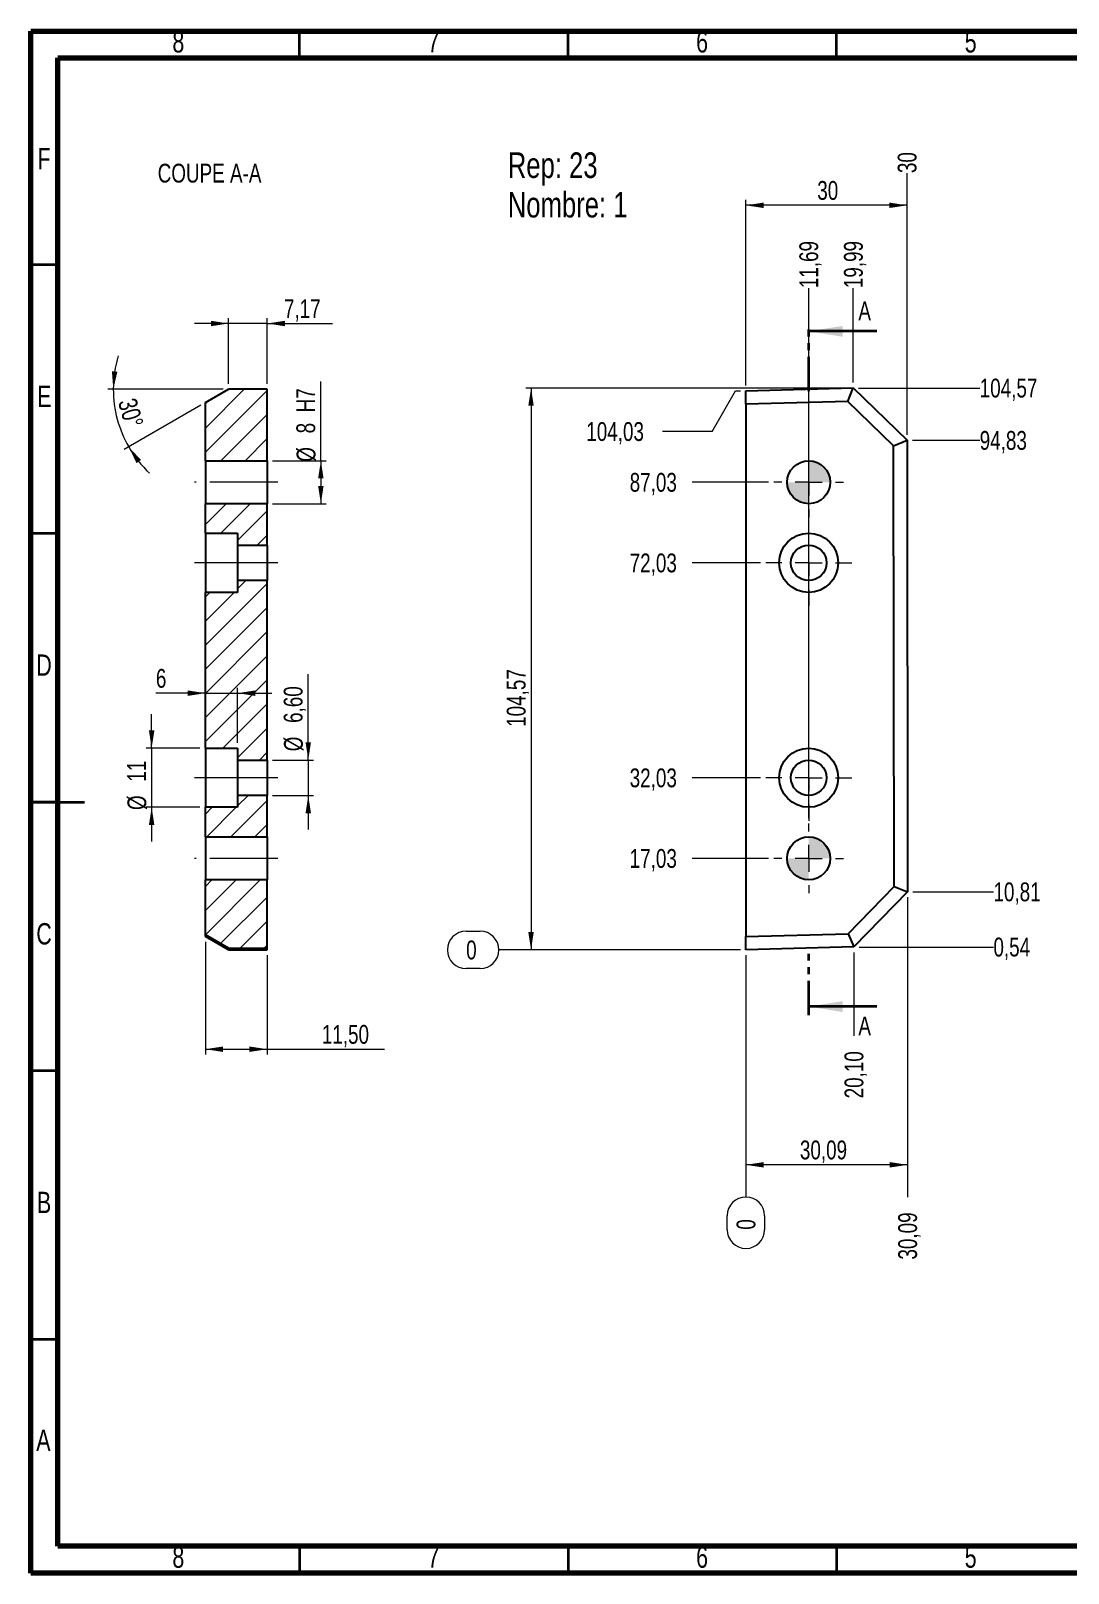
# Model space of a CAD drawing. Header units: millimetres. Extents: x 15 to 415, y 5 to 292.
# Drawn here: x 15 to 208.1, y 5 to 292 of the extents above; entities that cross this region are included whole.
import ezdxf

# ---------------------------------------------------------------- set-up
doc = ezdxf.new("R2010")
doc.units = ezdxf.units.MM
doc.linetypes.add('CENTERX2', pattern=[20.32, 12.7, -2.54, 2.54, -2.54])
doc.linetypes.add('PHANTOM', pattern=[12.7, 6.35, -1.27, 1.27, -1.27, 1.27, -1.27])
doc.styles.add('SLDTEXTSTYLE0', font='TXT', dxfattribs={"width": 0.75})
doc.dimstyles.new('SLDDIMSTYLE0', dxfattribs={"dimtxt": 3.5, "dimasz": 3.302, "dimexe": 0, "dimexo": 0.0625, "dimgap": 0.875, "dimtad": 0, "dimtih": 1, "dimtoh": 1, "dimdec": 0, "dimrnd": 1e-09, "dimdsep": 46, "dimtxsty": 'SLDTEXTSTYLE0', "dimblk1": 'NONE', "dimblk2": 'NONE', "dimsah": 1, "dimcen": 0.09, "dimadec": 0, "dimazin": 2, "dimtfac": 1, "dimtdec": 0, "dimtofl": 0, "dimtmove": 0, "dimatfit": 3, "dimldrblk": 'NONE', "dimfxl": 1, "dimfrac": 2, "dimtolj": 1, "dimtzin": 12, "dimarcsym": 0})
doc.dimstyles.new('SLDDIMSTYLE1', dxfattribs={"dimtxt": 3.5, "dimasz": 3.302, "dimexe": 0, "dimexo": 0.0625, "dimgap": 0.875, "dimtad": 0, "dimtih": 1, "dimtoh": 1, "dimrnd": 1e-09, "dimdsep": 46, "dimtxsty": 'SLDTEXTSTYLE0', "dimblk1": 'NONE', "dimblk2": 'NONE', "dimsah": 1, "dimcen": 0.09, "dimadec": 0, "dimazin": 2, "dimtfac": 1, "dimtofl": 0, "dimtmove": 0, "dimatfit": 3, "dimldrblk": 'NONE', "dimfxl": 1, "dimfrac": 2, "dimtolj": 1, "dimtzin": 12, "dimarcsym": 0})
doc.dimstyles.new('SLDDIMSTYLE2', dxfattribs={"dimtxt": 3.5, "dimasz": 3.302, "dimexe": 0, "dimexo": 0.0625, "dimgap": 0.875, "dimtad": 0, "dimtih": 1, "dimtoh": 1, "dimrnd": 1e-09, "dimzin": 12, "dimdsep": 46, "dimtxsty": 'SLDTEXTSTYLE0', "dimblk1": 'NONE', "dimblk2": 'NONE', "dimsah": 1, "dimcen": 0.09, "dimadec": 0, "dimazin": 3, "dimtfac": 1, "dimtofl": 0, "dimtmove": 0, "dimatfit": 3, "dimldrblk": 'NONE', "dimfxl": 1, "dimfrac": 2, "dimtolj": 1, "dimtzin": 12, "dimarcsym": 0})
doc.dimstyles.new('SLDDIMSTYLE3', dxfattribs={"dimtxt": 3.5, "dimasz": 3.302, "dimexe": 0, "dimexo": 0.0625, "dimgap": 0.875, "dimtad": 1, "dimrnd": 1e-09, "dimzin": 12, "dimdsep": 46, "dimtxsty": 'SLDTEXTSTYLE0', "dimsah": 1, "dimcen": 0.09, "dimadec": 0, "dimazin": 3, "dimtfac": 1, "dimtofl": 0, "dimtmove": 0, "dimatfit": 3, "dimfxl": 1, "dimfrac": 2, "dimtolj": 1, "dimtzin": 12, "dimarcsym": 0})
doc.dimstyles.new('SLDDIMSTYLE4', dxfattribs={"dimtxt": 3.5, "dimasz": 3.302, "dimexe": 0, "dimexo": 0.0625, "dimgap": 0.875, "dimtad": 1, "dimdec": 4, "dimzin": 12, "dimdsep": 46, "dimtxsty": 'SLDTEXTSTYLE0', "dimsah": 1, "dimcen": 0.09, "dimadec": 1, "dimazin": 3, "dimtfac": 1, "dimtdec": 1, "dimtofl": 0, "dimtmove": 0, "dimatfit": 3, "dimfxl": 1, "dimfrac": 2, "dimtolj": 1, "dimtzin": 12, "dimarcsym": 0})
doc.dimstyles.new('SLDDIMSTYLE5', dxfattribs={"dimtxt": 3.5, "dimasz": 3.302, "dimexe": 0, "dimexo": 0.0625, "dimgap": 0.875, "dimtad": 1, "dimrnd": 1e-09, "dimzin": 12, "dimdsep": 46, "dimtxsty": 'SLDTEXTSTYLE0', "dimsah": 1, "dimcen": 0.09, "dimadec": 0, "dimazin": 3, "dimtfac": 1, "dimtmove": 0, "dimatfit": 0, "dimfxl": 1, "dimfrac": 2, "dimtolj": 1, "dimtzin": 12, "dimarcsym": 0})

# ---------------------------------------------------------------- blocks, each defined once
blk = doc.blocks.new('SW_NOTE_0')
at = {"color": 0, "linetype": 'Continuous', "lineweight": 0, "char_height": 4.763, "attachment_point": 1, "style": 'SLDTEXTSTYLE0'}
for s, insert in [('Rep: 23', (0, 6.14)), ('Nombre: 1', (0, -1.21))]:
    blk.add_mtext(s, dxfattribs=dict(at, insert=insert))
blk = doc.blocks.new('_D')
at = {"color": 7, "linetype": 'Continuous', "lineweight": 18}
for p, q in [((96.04, 124.48), (98.63, 124.48)), ((147.12, 120.99), (102.12, 120.99)), ((98.63, 117.51), (96.04, 117.51))]:
    blk.add_line(p, q, dxfattribs=at)
for centre, start, end in [((96.04, 120.99), 90, 270), ((98.63, 120.99), 270, 90)]:
    blk.add_arc(centre, 3.49, start, end, dxfattribs=at)
at = {"color": 7, "linetype": 'Continuous', "lineweight": 18, "insert": (96.04, 122.73), "char_height": 3.5, "attachment_point": 1, "style": 'SLDTEXTSTYLE0'}
blk.add_mtext('0', dxfattribs=at)
blk = doc.blocks.new('_None')
blk = doc.blocks.new('_D_1')
at = {"color": 7, "linetype": 'Continuous', "lineweight": 18}
blk.add_line((169.21, 121.53), (194.2, 121.53), dxfattribs=at)
at = {"color": 7, "linetype": 'Continuous', "lineweight": 18, "insert": (194.2, 123.27), "char_height": 3.5, "attachment_point": 1, "style": 'SLDTEXTSTYLE0'}
blk.add_mtext('0,54', dxfattribs=at)
blk = doc.blocks.new('_D_2')
at = {"color": 7, "linetype": 'Continuous', "lineweight": 18}
blk.add_line((179.2, 131.81), (194.2, 131.81), dxfattribs=at)
at = {"color": 7, "linetype": 'Continuous', "lineweight": 18, "insert": (194.2, 133.54), "char_height": 3.5, "attachment_point": 1, "style": 'SLDTEXTSTYLE0'}
blk.add_mtext('10,81', dxfattribs=at)
blk = doc.blocks.new('_D_3')
at = {"color": 7, "linetype": 'Continuous', "lineweight": 18}
blk.add_line((152.31, 138.03), (138.12, 138.03), dxfattribs=at)
at = {"color": 7, "linetype": 'Continuous', "lineweight": 18, "insert": (126.48, 139.76), "char_height": 3.5, "attachment_point": 1, "style": 'SLDTEXTSTYLE0'}
blk.add_mtext('17,03', dxfattribs=at)
blk = doc.blocks.new('_D_4')
at = {"color": 7, "linetype": 'Continuous', "lineweight": 18}
blk.add_line((150.81, 153.03), (138.12, 153.03), dxfattribs=at)
at = {"color": 7, "linetype": 'Continuous', "lineweight": 18, "insert": (126.48, 154.76), "char_height": 3.5, "attachment_point": 1, "style": 'SLDTEXTSTYLE0'}
blk.add_mtext('32,03', dxfattribs=at)
blk = doc.blocks.new('_D_5')
at = {"color": 7, "linetype": 'Continuous', "lineweight": 18}
blk.add_line((150.81, 193.03), (138.12, 193.03), dxfattribs=at)
at = {"color": 7, "linetype": 'Continuous', "lineweight": 18, "insert": (126.48, 194.76), "char_height": 3.5, "attachment_point": 1, "style": 'SLDTEXTSTYLE0'}
blk.add_mtext('72,03', dxfattribs=at)
blk = doc.blocks.new('_D_6')
at = {"color": 7, "linetype": 'Continuous', "lineweight": 18}
blk.add_line((152.31, 208.03), (138.12, 208.03), dxfattribs=at)
at = {"color": 7, "linetype": 'Continuous', "lineweight": 18, "insert": (126.48, 209.76), "char_height": 3.5, "attachment_point": 1, "style": 'SLDTEXTSTYLE0'}
blk.add_mtext('87,03', dxfattribs=at)
blk = doc.blocks.new('_D_7')
at = {"color": 7, "linetype": 'Continuous', "lineweight": 18}
blk.add_line((179.11, 215.83), (191.64, 215.83), dxfattribs=at)
at = {"color": 7, "linetype": 'Continuous', "lineweight": 18, "insert": (191.64, 217.56), "char_height": 3.5, "attachment_point": 1, "style": 'SLDTEXTSTYLE0'}
blk.add_mtext('94,83', dxfattribs=at)
blk = doc.blocks.new('_D_8')
at = {"color": 7, "linetype": 'Continuous', "lineweight": 18}
for p, q in [((141.85, 217.48), (146.15, 225.03)), ((146.15, 225.03), (147.12, 225.03)), ((141.85, 217.48), (132.62, 217.48))]:
    blk.add_line(p, q, dxfattribs=at)
at = {"color": 7, "linetype": 'Continuous', "lineweight": 18, "insert": (118.4, 219.21), "char_height": 3.5, "attachment_point": 1, "style": 'SLDTEXTSTYLE0'}
blk.add_mtext('104,03', dxfattribs=at)
blk = doc.blocks.new('_D_9')
at = {"color": 7, "linetype": 'Continuous', "lineweight": 18}
blk.add_line((169.1, 225.56), (191.64, 225.56), dxfattribs=at)
at = {"color": 7, "linetype": 'Continuous', "lineweight": 18, "insert": (191.64, 227.3), "char_height": 3.5, "attachment_point": 1, "style": 'SLDTEXTSTYLE0'}
blk.add_mtext('104,57', dxfattribs=at)
blk = doc.blocks.new('_D_10')
at = {"color": 7, "linetype": 'Continuous', "lineweight": 18}
for p, q in [((148.12, 119.99), (148.12, 74.99)), ((144.63, 68.92), (144.63, 71.51)), ((151.6, 71.51), (151.6, 68.92))]:
    blk.add_line(p, q, dxfattribs=at)
for centre, start, end in [((148.12, 71.51), 0, 180), ((148.12, 68.92), 180, 0)]:
    blk.add_arc(centre, 3.49, start, end, dxfattribs=at)
at = {"color": 7, "linetype": 'Continuous', "lineweight": 18, "insert": (146.38, 68.92), "char_height": 3.5, "attachment_point": 1, "rotation": 90, "style": 'SLDTEXTSTYLE0'}
blk.add_mtext('0', dxfattribs=at)
blk = doc.blocks.new('_D_11')
at = {"color": 7, "linetype": 'Continuous', "lineweight": 18}
blk.add_line((159.81, 145.53), (159.81, 244.14), dxfattribs=at)
at = {"color": 7, "linetype": 'Continuous', "lineweight": 18, "insert": (158.07, 244.14), "char_height": 3.5, "attachment_point": 1, "rotation": 90, "style": 'SLDTEXTSTYLE0'}
blk.add_mtext('11,69', dxfattribs=at)
blk = doc.blocks.new('_D_12')
at = {"color": 7, "linetype": 'Continuous', "lineweight": 18}
blk.add_line((168.1, 226.56), (168.1, 244.14), dxfattribs=at)
at = {"color": 7, "linetype": 'Continuous', "lineweight": 18, "insert": (166.37, 244.14), "char_height": 3.5, "attachment_point": 1, "rotation": 90, "style": 'SLDTEXTSTYLE0'}
blk.add_mtext('19,99', dxfattribs=at)
blk = doc.blocks.new('_D_13')
at = {"color": 7, "linetype": 'Continuous', "lineweight": 18}
blk.add_line((168.21, 120.53), (168.21, 104.99), dxfattribs=at)
at = {"color": 7, "linetype": 'Continuous', "lineweight": 18, "insert": (166.48, 93.36), "char_height": 3.5, "attachment_point": 1, "rotation": 90, "style": 'SLDTEXTSTYLE0'}
blk.add_mtext('20,10', dxfattribs=at)
blk = doc.blocks.new('_D_14')
at = {"color": 7, "linetype": 'Continuous', "lineweight": 18}
blk.add_line((178.11, 216.83), (178.11, 265.56), dxfattribs=at)
at = {"color": 7, "linetype": 'Continuous', "lineweight": 18, "insert": (176.38, 265.56), "char_height": 3.5, "attachment_point": 1, "rotation": 90, "style": 'SLDTEXTSTYLE0'}
blk.add_mtext('30', dxfattribs=at)
blk = doc.blocks.new('_D_15')
at = {"color": 7, "linetype": 'Continuous', "lineweight": 18}
blk.add_line((178.2, 130.81), (178.2, 74.99), dxfattribs=at)
at = {"color": 7, "linetype": 'Continuous', "lineweight": 18, "insert": (176.47, 63.36), "char_height": 3.5, "attachment_point": 1, "rotation": 90, "style": 'SLDTEXTSTYLE0'}
blk.add_mtext('30,09', dxfattribs=at)
blk = doc.blocks.new('_D_16')
at = {"color": 7, "linetype": 'Continuous', "lineweight": 18}
for p, q in [((167.1, 225.56), (107.12, 225.56)), ((108.12, 225.56), (108.12, 120.99)), ((147.12, 120.99), (107.12, 120.99))]:
    blk.add_line(p, q, dxfattribs=at)
for points in [[(108.12, 225.56), (107.61, 222.26), (108.62, 222.26)], [(108.12, 120.99), (108.62, 124.3), (107.61, 124.3)]]:
    blk.add_solid(points, dxfattribs=at)
at = {"color": 7, "linetype": 'Continuous', "lineweight": 18, "insert": (103.6, 162.5), "char_height": 3.5, "attachment_point": 1, "rotation": 90, "style": 'SLDTEXTSTYLE0'}
blk.add_mtext('104,57', dxfattribs=at)
blk = doc.blocks.new('_D_17')
at = {"color": 7, "linetype": 'Continuous', "lineweight": 18}
for p, q in [((148.12, 226.03), (148.12, 260.56)), ((178.11, 259.56), (148.12, 259.56)), ((178.11, 216.83), (178.11, 260.56))]:
    blk.add_line(p, q, dxfattribs=at)
for points in [[(148.12, 259.56), (151.42, 259.06), (151.42, 260.07)], [(178.11, 259.56), (174.81, 260.07), (174.81, 259.06)]]:
    blk.add_solid(points, dxfattribs=at)
at = {"color": 7, "linetype": 'Continuous', "lineweight": 18, "insert": (161.4, 264.08), "char_height": 3.5, "attachment_point": 1, "style": 'SLDTEXTSTYLE0'}
blk.add_mtext('30', dxfattribs=at)
blk = doc.blocks.new('_D_18')
at = {"color": 7, "linetype": 'Continuous', "lineweight": 18}
for p, q in [((178.2, 130.81), (178.2, 79.99)), ((148.12, 119.99), (148.12, 79.99)), ((178.2, 80.99), (148.12, 80.99))]:
    blk.add_line(p, q, dxfattribs=at)
for points in [[(148.12, 80.99), (151.42, 80.49), (151.42, 81.5)], [(178.2, 80.99), (174.9, 81.5), (174.9, 80.49)]]:
    blk.add_solid(points, dxfattribs=at)
at = {"color": 7, "linetype": 'Continuous', "lineweight": 18, "insert": (158.17, 85.51), "char_height": 3.5, "attachment_point": 1, "style": 'SLDTEXTSTYLE0'}
blk.add_mtext('30,09', dxfattribs=at)
blk = doc.blocks.new('SW_CENTERMARKSYMBOL_0')
at = {"color": 0, "linetype": 'Continuous', "lineweight": 0}
for p, q in [((0, 5), (0, 6.5)), ((-5, 0), (-6.5, 0)), ((0, 0), (-2.5, 0)), ((0, 0), (0, 2.5)), ((0, 0), (0, -2.5)), ((0, 0), (2.5, 0)), ((5, 0), (6.5, 0)), ((0, -5), (0, -6.5))]:
    blk.add_line(p, q, dxfattribs=at)
blk = doc.blocks.new('SW_CENTERMARKSYMBOL_1')
at = {"color": 0, "linetype": 'Continuous', "lineweight": 0}
for p, q in [((0, 5), (0, 6.5)), ((-5, 0), (-6.5, 0)), ((0, 0), (-2.5, 0)), ((0, 0), (0, 2.5)), ((0, 0), (0, -2.5)), ((0, 0), (2.5, 0)), ((5, 0), (6.5, 0)), ((0, -5), (0, -6.5))]:
    blk.add_line(p, q, dxfattribs=at)
blk = doc.blocks.new('SW_CENTERMARKSYMBOL_2')
at = {"color": 0, "linetype": 'Continuous', "lineweight": 0}
for p, q in [((0, 5), (0, 8)), ((-5, 0), (-8, 0)), ((0, 0), (-2.5, 0)), ((0, 0), (0, 2.5)), ((0, 0), (0, -2.5)), ((0, 0), (2.5, 0)), ((5, 0), (8, 0)), ((0, -5), (0, -8))]:
    blk.add_line(p, q, dxfattribs=at)
blk = doc.blocks.new('SW_CENTERMARKSYMBOL_3')
at = {"color": 0, "linetype": 'Continuous', "lineweight": 0}
for p, q in [((0, 5), (0, 8)), ((-5, 0), (-8, 0)), ((0, 0), (-2.5, 0)), ((0, 0), (0, 2.5)), ((0, 0), (0, -2.5)), ((0, 0), (2.5, 0)), ((5, 0), (8, 0)), ((0, -5), (0, -8))]:
    blk.add_line(p, q, dxfattribs=at)
blk = doc.blocks.new('SW_DOWELSYMBOL_0')
at = {"linetype": 'Continuous', "lineweight": 0}
h = blk.add_hatch(color=0, dxfattribs=at)
edge = h.paths.add_edge_path(flags=0)
edge.add_arc((0, 0), 4, 0, 90)
edge.add_line((0, 4), (0, 0))
edge.add_line((0, 0), (4, 0))
h = blk.add_hatch(color=0, dxfattribs=at)
edge = h.paths.add_edge_path(flags=0)
edge.add_arc((0, 0), 4, 180, 270)
edge.add_line((0, -4), (0, 0))
edge.add_line((0, 0), (-4, 0))
at = {"color": 0, "linetype": 'Continuous', "lineweight": 0}
blk.add_circle((0, 0), 4, dxfattribs=at)
blk = doc.blocks.new('SW_DOWELSYMBOL_1')
at = {"linetype": 'Continuous', "lineweight": 0}
h = blk.add_hatch(color=0, dxfattribs=at)
edge = h.paths.add_edge_path(flags=0)
edge.add_arc((0, 0), 4, 0, 90)
edge.add_line((0, 4), (0, 0))
edge.add_line((0, 0), (4, 0))
h = blk.add_hatch(color=0, dxfattribs=at)
edge = h.paths.add_edge_path(flags=0)
edge.add_arc((0, 0), 4, 180, 270)
edge.add_line((0, -4), (0, 0))
edge.add_line((0, 0), (-4, 0))
at = {"color": 0, "linetype": 'Continuous', "lineweight": 0}
blk.add_circle((0, 0), 4, dxfattribs=at)
blk = doc.blocks.new('_D_38')
at = {"color": 7, "linetype": 'Continuous', "lineweight": 18}
for p, q in [((47.49, 122.5), (47.49, 101.51)), ((58.99, 119.99), (58.99, 101.51)), ((47.49, 102.51), (58.99, 102.51)), ((58.99, 102.51), (80.81, 102.51))]:
    blk.add_line(p, q, dxfattribs=at)
for points in [[(47.49, 102.51), (50.79, 102), (50.79, 103.02)], [(58.99, 102.51), (55.69, 103.02), (55.69, 102)]]:
    blk.add_solid(points, dxfattribs=at)
at = {"color": 7, "linetype": 'Continuous', "lineweight": 18, "insert": (69.17, 107.02), "char_height": 3.5, "attachment_point": 1, "style": 'SLDTEXTSTYLE0'}
blk.add_mtext('11,50', dxfattribs=at)
blk = doc.blocks.new('_D_39')
at = {"color": 7, "linetype": 'Continuous', "lineweight": 18}
for p, q in [((50.82, 225.34), (29.35, 225.34)), ((46.63, 222.34), (32.36, 214.1))]:
    blk.add_line(p, q, dxfattribs=at)
for start, end in [(163.2147, 180), (180, 210.0089), (210.0089, 226.7942)]:
    blk.add_arc((51.82, 225.34), 21.47, start, end, dxfattribs=at)
for points in [[(30.35, 225.34), (31.11, 228.6), (30.09, 228.67)], [(33.23, 214.6), (34.67, 211.59), (35.51, 212.16)]]:
    blk.add_solid(points, dxfattribs=at)
at = {"color": 7, "linetype": 'Continuous', "lineweight": 18, "insert": (34.55, 223.95), "char_height": 3.5, "attachment_point": 1, "rotation": 286.316, "style": 'SLDTEXTSTYLE0'}
blk.add_mtext('30°', dxfattribs=at)
blk = doc.blocks.new('_D_40')
at = {"color": 7, "linetype": 'Continuous', "lineweight": 18}
for p, q in [((37.49, 158.53), (37.49, 164.88)), ((46.49, 158.53), (36.49, 158.53)), ((37.49, 158.53), (37.49, 147.53)), ((46.49, 147.53), (36.49, 147.53)), ((37.49, 147.53), (37.49, 141.18))]:
    blk.add_line(p, q, dxfattribs=at)
for points in [[(37.49, 158.53), (38, 161.83), (36.98, 161.83)], [(37.49, 147.53), (36.98, 144.23), (38, 144.23)]]:
    blk.add_solid(points, dxfattribs=at)
at = {"color": 7, "linetype": 'Continuous', "lineweight": 18, "char_height": 3.5, "attachment_point": 1, "rotation": 90, "style": 'SLDTEXTSTYLE0'}
for s, insert in [('11', (32.93, 152.3)), ('%%c', (32.98, 147.02))]:
    blk.add_mtext(s, dxfattribs=dict(at, insert=insert))
blk = doc.blocks.new('_D_41')
at = {"color": 7, "linetype": 'Continuous', "lineweight": 18}
for p, q in [((53.49, 159.53), (53.49, 169.77)), ((47.49, 168.77), (38.28, 168.77)), ((47.49, 168.77), (53.49, 168.77)), ((53.49, 168.77), (59.84, 168.77))]:
    blk.add_line(p, q, dxfattribs=at)
for points in [[(47.49, 168.77), (44.19, 169.28), (44.19, 168.26)], [(53.49, 168.77), (56.79, 168.26), (56.79, 169.28)]]:
    blk.add_solid(points, dxfattribs=at)
at = {"color": 7, "linetype": 'Continuous', "lineweight": 18, "insert": (38.28, 173.28), "char_height": 3.5, "attachment_point": 1, "style": 'SLDTEXTSTYLE0'}
blk.add_mtext('6', dxfattribs=at)
blk = doc.blocks.new('_D_42')
at = {"color": 7, "linetype": 'Continuous', "lineweight": 18}
for p, q in [((66.65, 156.33), (66.65, 172.28)), ((59.99, 156.33), (67.65, 156.33)), ((66.65, 156.33), (66.65, 149.73)), ((59.99, 149.73), (67.65, 149.73)), ((66.65, 149.73), (66.65, 143.38))]:
    blk.add_line(p, q, dxfattribs=at)
for points in [[(66.65, 156.33), (67.15, 159.63), (66.14, 159.63)], [(66.65, 149.73), (66.14, 146.43), (67.15, 146.43)]]:
    blk.add_solid(points, dxfattribs=at)
at = {"color": 7, "linetype": 'Continuous', "lineweight": 18, "char_height": 3.5, "attachment_point": 1, "rotation": 90, "style": 'SLDTEXTSTYLE0'}
for s, insert in [('6,60', (62.08, 163.23)), ('%%c', (62.13, 157.95))]:
    blk.add_mtext(s, dxfattribs=dict(at, insert=insert))
blk = doc.blocks.new('_D_43')
at = {"color": 7, "linetype": 'Continuous', "lineweight": 18}
for p, q in [((68.99, 212.03), (68.99, 226.78)), ((59.99, 212.03), (69.99, 212.03)), ((68.99, 212.03), (68.99, 204.03)), ((59.99, 204.03), (69.99, 204.03))]:
    blk.add_line(p, q, dxfattribs=at)
for points in [[(68.99, 212.03), (68.48, 208.73), (69.5, 208.73)], [(68.99, 204.03), (69.5, 207.33), (68.48, 207.33)]]:
    blk.add_solid(points, dxfattribs=at)
at = {"color": 7, "linetype": 'Continuous', "lineweight": 18, "char_height": 3.5, "attachment_point": 1, "rotation": 90, "style": 'SLDTEXTSTYLE0'}
for s, insert in [('H7', (64.43, 221.02)), ('8', (64.43, 217.12)), ('%%c', (64.48, 211.84))]:
    blk.add_mtext(s, dxfattribs=dict(at, insert=insert))
blk = doc.blocks.new('_D_44')
at = {"color": 7, "linetype": 'Continuous', "lineweight": 18}
for p, q in [((51.82, 226.34), (51.82, 238.57)), ((58.99, 226.34), (58.99, 238.57)), ((51.82, 237.57), (45.47, 237.57)), ((58.99, 237.57), (51.82, 237.57)), ((58.99, 237.57), (71.17, 237.57))]:
    blk.add_line(p, q, dxfattribs=at)
for points in [[(51.82, 237.57), (48.52, 238.07), (48.52, 237.06)], [(58.99, 237.57), (62.29, 237.06), (62.29, 238.07)]]:
    blk.add_solid(points, dxfattribs=at)
at = {"color": 7, "linetype": 'Continuous', "lineweight": 18, "insert": (62.12, 242.08), "char_height": 3.5, "attachment_point": 1, "style": 'SLDTEXTSTYLE0'}
blk.add_mtext('7,17', dxfattribs=at)

msp = doc.modelspace()

# ---------------------------------------------------------------- hatches: boundary and pattern name
at = {"linetype": 'Continuous', "lineweight": 18}
h = msp.add_hatch(dxfattribs=at)
h.set_pattern_fill('ANSI31', style=0)
h.paths.add_polyline_path([(51.82291, 225.34222), (47.49278, 222.84132), (47.49278, 212.02857), (58.99278, 212.02857), (58.99278, 225.34222)], flags=0)
h = msp.add_hatch(dxfattribs=at)
h.set_pattern_fill('ANSI31', style=0)
h.paths.add_polyline_path([(58.99278, 196.32857), (58.99278, 204.02857), (47.49278, 204.02857), (47.49278, 198.52857), (53.49278, 198.52857), (53.49278, 196.32857)], flags=0)
h = msp.add_hatch(dxfattribs=at)
h.set_pattern_fill('ANSI31', style=0)
h.paths.add_polyline_path([(53.49278, 158.52857), (53.49278, 156.32857), (58.99278, 156.32857), (58.99278, 189.72857), (53.49278, 189.72857), (53.49278, 187.52857), (47.49278, 187.52857), (47.49278, 158.52857)], flags=0)
h = msp.add_hatch(dxfattribs=at)
h.set_pattern_fill('ANSI31', style=0)
h.paths.add_polyline_path([(47.49278, 147.52857), (47.49278, 142.02857), (58.99278, 142.02857), (58.99278, 149.72857), (53.49278, 149.72857), (53.49278, 147.52857)], flags=0)
h = msp.add_hatch(dxfattribs=at)
h.set_pattern_fill('ANSI31', style=0)
h.paths.add_polyline_path([(47.49278, 123.80944), (51.82291, 121.30854), (58.99278, 121.30854), (58.99278, 134.02857), (47.49278, 134.02857)], flags=0)

# ---------------------------------------------------------------- linework, layer by layer
at = {"color": 7, "linetype": 'Continuous', "lineweight": 70}
for p, q in [((15, 5), (15, 292)), ((15, 292), (415, 292)), ((20, 10), (20, 287)), ((20, 287), (410, 287)), ((410, 10), (20, 10)), ((415, 5), (15, 5))]:
    msp.add_line(p, q, dxfattribs=at)
at = {"color": 7, "linetype": 'Continuous', "lineweight": 35}
for p, q in [((65, 287), (65, 292)), ((115, 287), (115, 292)), ((165, 287), (165, 292)), ((20, 248.5), (15, 248.5)), ((172.5074, 236.11318), (159.8074, 236.11318)), ((20, 198.5), (15, 198.5)), ((15, 148.5), (25, 148.5)), ((20, 148.5), (15, 148.5)), ((172.5074, 110.44651), (159.8074, 110.44651)), ((20, 98.5), (15, 98.5)), ((20, 48.5), (15, 48.5)), ((65, 10), (65, 5)), ((115, 10), (115, 5)), ((165, 10), (165, 5))]:
    msp.add_line(p, q, dxfattribs=at)
at = {"color": 7, "linetype": 'PHANTOM', "lineweight": 35}
for p, q in [((159.8074, 225.00068), (159.8074, 237.70068)), ((159.8074, 108.85901), (159.8074, 121.56536))]:
    msp.add_line(p, q, dxfattribs=at)
at = {"color": 7, "linetype": 'Continuous', "lineweight": 25}
for p, q in [((47.49278, 222.84132), (51.82291, 225.34222)), ((58.99278, 225.34222), (51.82291, 225.34222)), ((58.99278, 212.02857), (58.99278, 225.34222)), ((148.11535, 225.02857), (168.10483, 225.5648)), ((148.11535, 222.52767), (148.11535, 225.02857)), ((167.11779, 223.03742), (168.10483, 225.5648)), ((168.10483, 225.5648), (178.11489, 215.82972)), ((47.49278, 212.02857), (47.49278, 222.84132)), ((167.11779, 223.03742), (148.11535, 222.52767)), ((148.11535, 222.52767), (148.11535, 123.4958)), ((175.61598, 214.77268), (167.11779, 223.03742)), ((175.61598, 214.77268), (178.11489, 215.82972)), ((178.11489, 215.82972), (178.20166, 131.80557)), ((175.70061, 132.81969), (175.61598, 214.77268)), ((47.49278, 212.02857), (58.99278, 212.02857)), ((47.49278, 212.02857), (47.49278, 204.02857)), ((58.99278, 212.02857), (58.99278, 204.02857)), ((47.49278, 198.52857), (47.49278, 204.02857)), ((58.99278, 204.02857), (47.49278, 204.02857)), ((58.99278, 196.32857), (58.99278, 204.02857)), ((47.49278, 198.52857), (53.49278, 198.52857)), ((47.49278, 198.52857), (47.49278, 187.52857)), ((53.49278, 198.52857), (53.49278, 196.32857)), ((53.49278, 196.32857), (53.49278, 189.72857)), ((53.49278, 196.32857), (58.99278, 196.32857)), ((58.99278, 196.32857), (58.99278, 189.72857)), ((58.99278, 189.72857), (53.49278, 189.72857)), ((53.49278, 189.72857), (53.49278, 187.52857)), ((58.99278, 156.32857), (58.99278, 189.72857)), ((47.49278, 158.52857), (47.49278, 187.52857)), ((53.49278, 187.52857), (47.49278, 187.52857)), ((47.49278, 158.52857), (53.49278, 158.52857)), ((47.49278, 158.52857), (47.49278, 147.52857)), ((53.49278, 158.52857), (53.49278, 156.32857)), ((53.49278, 156.32857), (53.49278, 149.72857)), ((53.49278, 156.32857), (58.99278, 156.32857)), ((58.99278, 156.32857), (58.99278, 149.72857)), ((53.49278, 149.72857), (53.49278, 147.52857)), ((58.99278, 149.72857), (53.49278, 149.72857)), ((58.99278, 142.02857), (58.99278, 149.72857)), ((53.49278, 147.52857), (47.49278, 147.52857)), ((47.49278, 142.02857), (47.49278, 147.52857)), ((47.49278, 142.02857), (58.99278, 142.02857)), ((47.49278, 142.02857), (47.49278, 134.02857)), ((58.99278, 142.02857), (58.99278, 134.02857)), ((47.49278, 123.80944), (47.49278, 134.02857)), ((58.99278, 134.02857), (47.49278, 134.02857)), ((58.99278, 121.30854), (58.99278, 134.02857)), ((167.12888, 124.00584), (175.70061, 132.81969)), ((175.70061, 132.81969), (178.20166, 131.80557)), ((178.20166, 131.80557), (168.21226, 121.534)), ((51.82291, 121.30854), (47.49278, 123.80944)), ((47.49278, 123.4958), (47.49278, 123.80944)), ((51.82291, 120.9949), (47.49278, 123.4958)), ((148.11535, 123.4958), (167.12888, 124.00584)), ((148.11535, 120.9949), (148.11535, 123.4958)), ((167.12888, 124.00584), (168.21226, 121.534)), ((51.82291, 121.30854), (58.99278, 121.30854)), ((51.82291, 121.30854), (51.82291, 120.9949)), ((51.82291, 120.9949), (58.99278, 120.9949)), ((58.99278, 120.9949), (58.99278, 121.30854)), ((168.21226, 121.534), (148.11535, 120.9949))]:
    msp.add_line(p, q, dxfattribs=at)
at = {"color": 7, "linetype": 'CENTERX2', "lineweight": 18}
for p, q in [((60.99278, 208.02857), (45.49278, 208.02857)), ((53.49278, 193.02857), (45.49278, 193.02857)), ((60.99278, 193.02857), (53.49278, 193.02857)), ((53.49278, 153.02857), (45.49278, 153.02857)), ((60.99278, 153.02857), (53.49278, 153.02857)), ((60.99278, 138.02857), (45.49278, 138.02857))]:
    msp.add_line(p, q, dxfattribs=at)
at = {"color": 7, "linetype": 'Continuous', "lineweight": 25}
for centre, radius in [((159.8074, 208.02857), 4), ((159.8074, 193.02857), 5.5), ((159.8074, 193.02857), 3.3), ((159.8074, 153.02857), 5.5), ((159.8074, 153.02857), 3.3), ((159.8074, 138.02857), 4)]:
    msp.add_circle(centre, radius, dxfattribs=at)
at = {"color": 7, "linetype": 'Continuous', "lineweight": 35}
for points in [[(159.8074, 236.11318), (166.1574, 235.09718), (166.1574, 237.12918)], [(159.8074, 110.44651), (166.1574, 109.43051), (166.1574, 111.46251)]]:
    msp.add_solid(points, dxfattribs=at)

# ---------------------------------------------------------------- block references
at = {"color": 7, "linetype": 'Continuous', "lineweight": 0}
for name, p in [('SW_NOTE_0', (103.78393, 263.27541)), ('SW_CENTERMARKSYMBOL_1', (159.8074, 208.02857)), ('SW_DOWELSYMBOL_0', (159.8074, 208.02857)), ('SW_CENTERMARKSYMBOL_3', (159.8074, 193.02857)), ('SW_CENTERMARKSYMBOL_2', (159.8074, 153.02857)), ('SW_CENTERMARKSYMBOL_0', (159.8074, 138.02857)), ('SW_DOWELSYMBOL_1', (159.8074, 138.02857))]:
    msp.add_blockref(name, p, dxfattribs=at)

# ---------------------------------------------------------------- texts
at = {"color": 7, "linetype": 'Continuous', "lineweight": 0, "attachment_point": 2, "style": 'SLDTEXTSTYLE0'}
for s, insert, char_height in [('8', (42.46004, 291.97306), 3.96875), ('7', (89.96004, 291.97306), 3.96875), ('6', (139.96004, 291.97306), 3.96875), ('5', (189.96004, 291.97306), 3.96875), ('F', (17.45774, 270.22306), 3.96875), ('COUPE A-A', (48.27164, 267.29905), 3.5), ('E', (17.50781, 225.97306), 3.96875), ('D', (17.45269, 175.97306), 3.96875), ('C', (17.45866, 125.97306), 3.96875), ('B', (17.4706, 75.97306), 3.96875), ('A', (17.33969, 31.72306), 3.96875), ('8', (42.46004, 9.97306), 3.96875), ('7', (89.96004, 9.97306), 3.96875), ('6', (139.96004, 9.97306), 3.96875), ('5', (189.96004, 9.97306), 3.96875)]:
    msp.add_mtext(s, dxfattribs=dict(at, insert=insert, char_height=char_height))
at = {"color": 7, "linetype": 'Continuous', "char_height": 3.5, "attachment_point": 1, "style": 'SLDTEXTSTYLE0'}
for insert in [(169.05567, 241.67229), (169.05567, 108.59533)]:
    msp.add_mtext('A', dxfattribs=dict(at, insert=insert))

# ---------------------------------------------------------------- dimensions: what is measured, and where the dimension line sits
at = {"color": 7, "linetype": 'Continuous', "lineweight": 18}
for feature_location, offset, dtype, origin, dimstyle, picture, middle in [((178.11489, 215.82972), (0, 49.73507), 1, (148.11535, 120.9949), 'SLDDIMSTYLE2', '_D_14', (178.11489, 268.15091)), ((159.8074, 144.52857), (0, 99.60796), 1, (148.11535, 120.9949), 'SLDDIMSTYLE2', '_D_11', (159.8074, 249.95528)), ((168.10483, 225.5648), (0, 18.57173), 1, (148.11535, 120.9949), 'SLDDIMSTYLE2', '_D_12', (168.10483, 249.95528)), ((168.10483, 225.5648), (23.53618, 0), 0, (148.11535, 120.9949), 'SLDDIMSTYLE2', '_D_9', (198.75282, 225.5648)), ((148.11535, 225.02857), (-15.49191, -7.5527), 0, (148.11535, 120.9949), 'SLDDIMSTYLE2', '_D_8', (125.51164, 217.47587)), ((178.11489, 215.82972), (13.52612, 0), 0, (148.11535, 120.9949), 'SLDDIMSTYLE2', '_D_7', (197.45977, 215.82972)), ((153.3074, 208.02857), (-15.19205, 0), 0, (148.11535, 120.9949), 'SLDDIMSTYLE2', '_D_6', (132.2966, 208.02857)), ((151.8074, 193.02857), (-13.69205, 0), 0, (148.11535, 120.9949), 'SLDDIMSTYLE2', '_D_5', (132.2966, 193.02857)), ((151.8074, 153.02857), (-13.69205, 0), 0, (148.11535, 120.9949), 'SLDDIMSTYLE2', '_D_4', (132.2966, 153.02857)), ((153.3074, 138.02857), (-15.19205, 0), 0, (148.11535, 120.9949), 'SLDDIMSTYLE2', '_D_3', (132.2966, 138.02857)), ((178.20166, 131.80557), (16, 0), 0, (148.11535, 120.9949), 'SLDDIMSTYLE2', '_D_2', (200.02041, 131.80557)), ((178.20166, 131.80557), (0, -56.81067), 1, (148.11535, 120.9949), 'SLDDIMSTYLE2', '_D_15', (178.20166, 69.17615)), ((148.115350425, 120.9948985697), (-46, 0), 0, (148.115350425, 120.9948985697), 'SLDDIMSTYLE0', '_D', (97.3332325217, 120.9948985697)), ((148.115350425, 120.9948985697), (0, -46), 1, (148.115350425, 120.9948985697), 'SLDDIMSTYLE0', '_D_10', (148.115350425, 70.2127806665)), ((168.21226, 121.534), (25.9894, 0), 0, (148.11535, 120.9949), 'SLDDIMSTYLE1', '_D_1', (198.72735, 121.534)), ((168.21226, 121.534), (0, -16.53911), 1, (148.11535, 120.9949), 'SLDDIMSTYLE2', '_D_13', (168.21226, 99.17615))]:
    dim = msp.add_ordinate_dim(feature_location=feature_location, offset=offset, dtype=dtype, origin=origin, dimstyle=dimstyle, dxfattribs=at)
    dim.commit()
    dim.dimension.update_dxf_attribs({"geometry": picture, "text_midpoint": middle})
for base, p1, p2, dimstyle, picture, middle in [((148.11535, 259.5648), (178.11489, 215.82972), (148.11535, 225.02857), 'SLDDIMSTYLE3', '_D_17', (163.98449, 259.5648)), ((51.82291, 237.56538), (58.99278, 225.34222), (51.82291, 225.34222), 'SLDDIMSTYLE5', '_D_44', (66.64517, 237.56538)), ((53.49278, 168.76883), (47.49278, 158.52857), (53.49278, 158.52857), 'SLDDIMSTYLE5', '_D_41', (39.56922, 168.76883)), ((148.11535, 80.9949), (178.20166, 131.80557), (148.11535, 120.9949), 'SLDDIMSTYLE3', '_D_18', (163.98449, 80.9949)), ((58.99278, 102.50985), (47.49278, 123.4958), (58.99278, 120.9949), 'SLDDIMSTYLE3', '_D_38', (74.99278, 102.50985))]:
    dim = msp.add_linear_dim(base=base, p1=p1, p2=p2, dimstyle=dimstyle, dxfattribs=at)
    dim.commit()
    dim.dimension.update_dxf_attribs({"geometry": picture, "text_midpoint": middle, "dimtype": 160})
dim = msp.add_angular_dim_2l(base=(31.08061, 219.7826), line1=((51.82291, 225.34222), (58.99278, 225.34222)), line2=((47.49278, 222.84132), (51.82291, 225.34222)), dimstyle='SLDDIMSTYLE4', dxfattribs=at)
dim.commit()
dim.dimension.update_dxf_attribs({"geometry": '_D_39', "text_midpoint": (31.21329, 219.30931), "dimtype": 162})
for base, p1, p2, text, dimstyle, picture, middle in [((68.99278, 204.02857), (58.99278, 212.02857), (58.99278, 204.02857), '%%c<> H7', 'SLDDIMSTYLE3', '_D_43', (68.99278, 219.30931)), ((66.64517, 149.72857), (58.99278, 156.32857), (58.99278, 149.72857), '%%c<>', 'SLDDIMSTYLE5', '_D_42', (66.64517, 165.11762)), ((37.49278, 147.52857), (47.49278, 158.52857), (47.49278, 147.52857), '%%c<>', 'SLDDIMSTYLE5', '_D_40', (37.49278, 152.24229))]:
    dim = msp.add_linear_dim(base=base, p1=p1, p2=p2, angle=90, text=text, dimstyle=dimstyle, dxfattribs=at)
    dim.commit()
    dim.dimension.update_dxf_attribs({"geometry": picture, "text_midpoint": middle, "dimtype": 160})
dim = msp.add_linear_dim(base=(108.11535, 120.9949), p1=(168.10483, 225.5648), p2=(148.11535, 120.9949), angle=90, dimstyle='SLDDIMSTYLE3', dxfattribs=at)
dim.commit()
dim.dimension.update_dxf_attribs({"geometry": '_D_16', "text_midpoint": (108.11535, 169.60957), "dimtype": 160})

doc.saveas('drawing.dxf')
